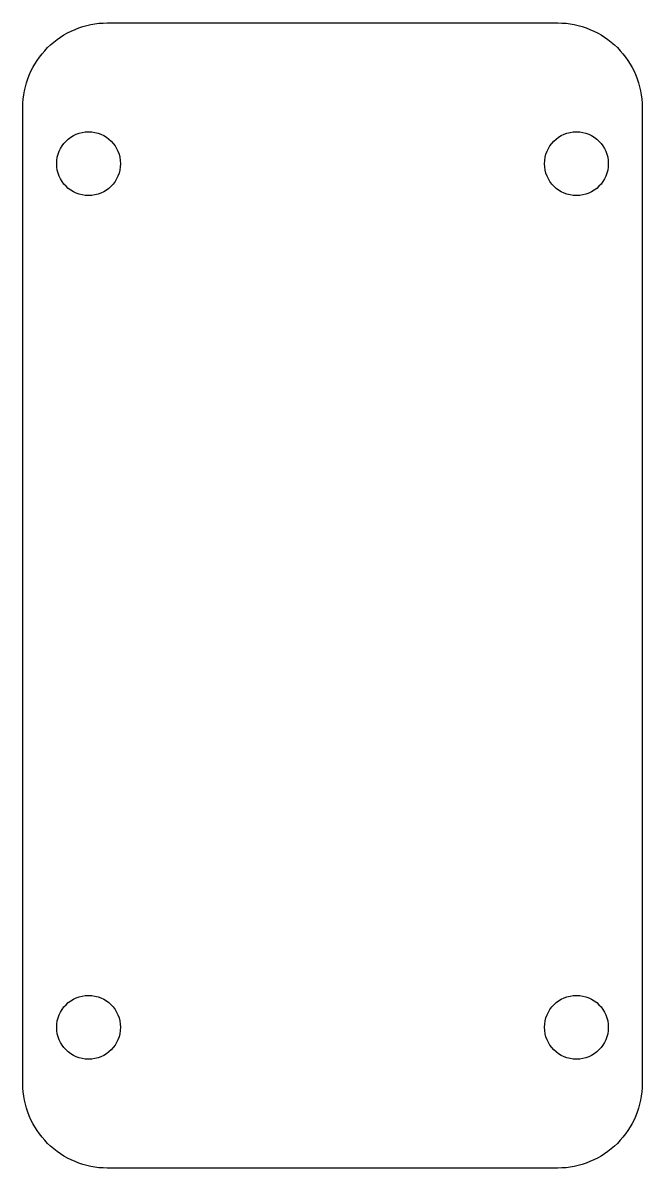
# Model space of a CAD drawing. Header units: millimetres. Extents: x -16.5 to 16.5, y -132.8 to -71.8.
import ezdxf

# ---------------------------------------------------------------- set-up
doc = ezdxf.new("R2010")
doc.units = ezdxf.units.MM
doc.layers.get('0').update_dxf_attribs({"linetype": 'CONTINUOUS'})

msp = doc.modelspace()

# ---------------------------------------------------------------- linework, layer by layer
msp.add_lwpolyline([(12, -71.8, -0.414214), (16.5, -76.3), (16.5, -128.3, -0.414214), (12, -132.8), (-12, -132.8, -0.414214), (-16.5, -128.3), (-16.5, -76.3, -0.414214), (-12, -71.8)], format="xyb", close=True)
for centre in [(-13, -79.3), (13, -79.3), (-13, -125.3), (13, -125.3)]:
    msp.add_circle(centre, 1.7)

doc.saveas('drawing.dxf')
